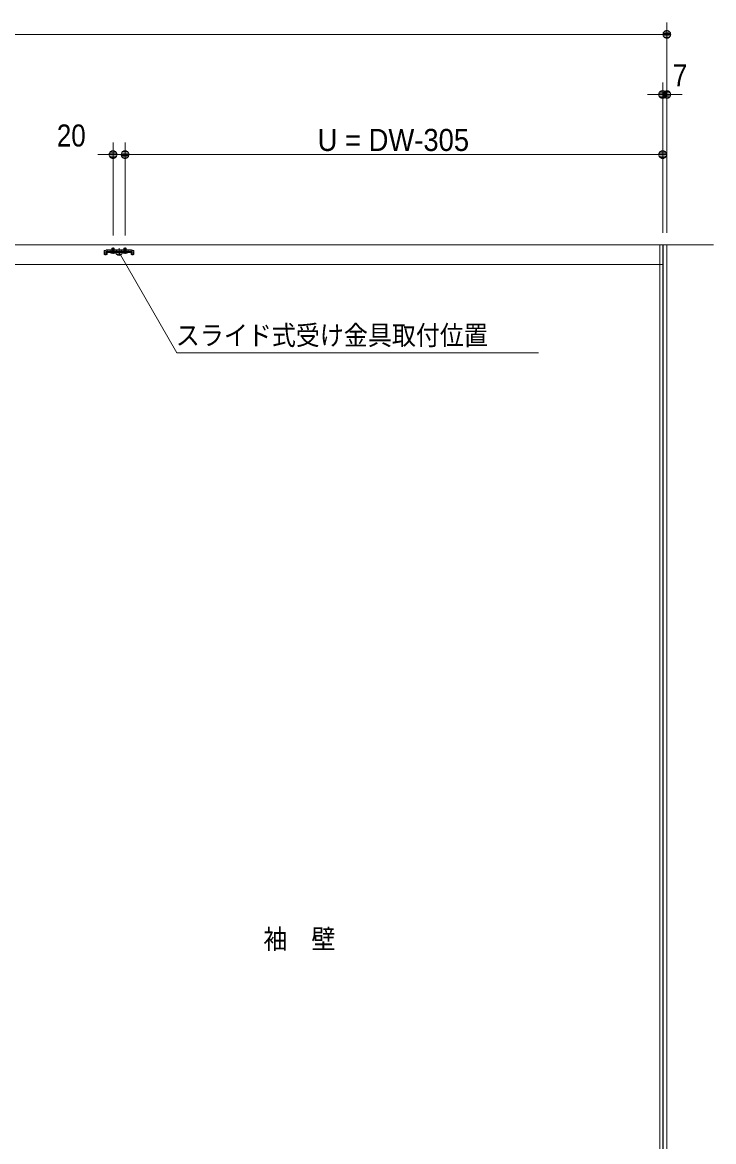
# Model space of a CAD drawing. Units: millimetres, scale not verified. Extents: x -6062 to 6062, y -3045 to 3045.
# Drawn here: x -3169 to -2019, y -992 to 870 of the extents above; entities that cross this region are included whole.
import ezdxf
from ezdxf.enums import TextEntityAlignment as Align

# ---------------------------------------------------------------- set-up
doc = ezdxf.new("R2010")
doc.units = ezdxf.units.MM
doc.header["$LTSCALE"] = 20
for name, color, linetype, lineweight in [('0-0_2寸法-1', 7, 'Continuous', 9), ('0-1_0', 7, 'Continuous', 9), ('0-2_2寸法-2', 7, 'Continuous', 9), ('0-3_2寸法-3', 7, 'Continuous', 9), ('0-5_3一般', 7, 'Continuous', 9)]:
    doc.layers.add(name, color=color, linetype=linetype, lineweight=lineweight)
doc.styles.add('ＭＳ ゴシック', font='')
doc.styles.add('ＭＳ Ｐゴシック', font='')
doc.styles.get('ＭＳ ゴシック').set_extended_font_data('MS Gothic')
doc.styles.get('ＭＳ Ｐゴシック').set_extended_font_data('MS PGothic')

# ---------------------------------------------------------------- blocks, each defined once
blk = doc.blocks.new('_Dot')
at = {"layer": '0-1_0'}
for p, q in [((-10, 0), (-20, 0)), ((9.78, 2), (-9.78, 2)), ((7.99, 6), (-7.99, 6)), ((9.16, -3.98), (-9.16, -3.98)), ((6, -7.98), (-6, -7.98))]:
    blk.add_line(p, q, dxfattribs=at)
for points in [[(10, 0), (9.92, 1.25), (9.69, 2.49), (9.3, 3.68), (8.76, 4.82), (8.09, 5.88), (7.29, 6.85), (6.37, 7.71), (5.36, 8.44), (4.26, 9.05), (3.09, 9.51), (1.87, 9.82), (0.63, 9.98), (-0.63, 9.98), (-1.87, 9.82), (-3.09, 9.51), (-4.26, 9.05), (-5.36, 8.44), (-6.37, 7.71), (-7.29, 6.85), (-8.09, 5.88), (-8.76, 4.82), (-9.3, 3.68), (-9.69, 2.49), (-9.92, 1.25), (-10, 0), (0, 0)], [(-10, 0), (-9.92, -1.25), (-9.69, -2.49), (-9.3, -3.68), (-8.76, -4.82), (-8.09, -5.88), (-7.29, -6.85), (-6.37, -7.71), (-5.36, -8.44), (-4.26, -9.05), (-3.09, -9.51), (-1.87, -9.82), (-0.63, -9.98), (0.63, -9.98), (1.87, -9.82), (3.09, -9.51), (4.26, -9.05), (5.36, -8.44), (6.37, -7.71), (7.29, -6.85), (8.09, -5.88), (8.76, -4.82), (9.3, -3.68), (9.69, -2.49), (9.92, -1.25), (10, 0), (0, 0)]]:
    blk.add_lwpolyline(points, close=True, dxfattribs=at)
blk = doc.blocks.new('グループ-25')
at = {"layer": '0-5_3一般'}
for p, q in [((-4623.5, 10000), (-55863.5, 10000)), ((-6320, 10000), (-6320, -37000))]:
    blk.add_line(p, q, dxfattribs=at)
blk = doc.blocks.new('グループ-26')
at = {"layer": '0-5_3一般'}
for p, q in [((-24918, 9808.1), (-24867.1, 9808.1)), ((-24918, 9808.1), (-24918, 9764.1)), ((-24918, 9764.1), (-24918, 9762.1)), ((-24894, 9762.1), (-24918, 9762.1)), ((-24918, 9762.1), (-24918, 9742.1)), ((-24867.1, 9762.1), (-24918, 9762.1)), ((-24918, 9742.1), (-24918, 9692.1)), ((-24894, 9742.1), (-24894, 9762.1)), ((-24852.5, 9822.6), (-24867.1, 9808.1)), ((-24848, 9762.1), (-24867.1, 9762.1)), ((-24839.1, 9836.1), (-24852.5, 9822.6)), ((-24848, 9762.1), (-24834.5, 9775.6)), ((-24844, 9742.1), (-24844, 9692.1)), ((-24820, 9836.1), (-24839.1, 9836.1)), ((-24834.5, 9775.6), (-24820, 9790.1)), ((-24820, 9836.1), (-24720, 9836.1)), ((-24800, 9836.1), (-24820, 9826.1)), ((-24820, 9790.1), (-24820, 9836.1)), ((-24800, 9790.1), (-24820, 9790.1)), ((-24820, 9780.1), (-24820, 9790.1)), ((-24800, 9790.1), (-24820, 9780.1)), ((-24020, 9766.1), (-24820, 9766.1)), ((-24820, 9766.1), (-24820, 9742.1)), ((-24820, 9742.1), (-24820, 9692.1)), ((-24720, 9790.1), (-24800, 9790.1)), ((-24120, 9836.1), (-24720, 9836.1)), ((-24720, 9836.1), (-24720, 9825.2)), ((-24720, 9815.2), (-24720, 9825.2)), ((-24720, 9815.2), (-24720, 9790.1)), ((-24720, 9790.1), (-24720, 9784.1)), ((-24130, 9815.2), (-24710, 9815.2)), ((-24710, 9774.1), (-24130, 9774.1)), ((-24660, 9882.1), (-24660, 9836.1)), ((-24580, 9882.1), (-24660, 9882.1)), ((-24660, 9836.1), (-24660, 9756.2)), ((-24660, 9756.2), (-24656.2, 9742.1)), ((-24656.2, 9742.1), (-24652.4, 9756.2)), ((-24652.4, 9882.1), (-24652.4, 9836.1)), ((-24652.4, 9836.1), (-24652.4, 9756.2)), ((-24620, 9699.1), (-24620, 9905.1)), ((-24620, 9867.1), (-24620, 9749.1)), ((-24620, 9713.6), (-24620, 9797.6)), ((-24587.6, 9836.1), (-24587.6, 9882.1)), ((-24587.6, 9756.2), (-24587.6, 9836.1)), ((-24583.8, 9742.1), (-24587.6, 9756.2)), ((-24580, 9756.2), (-24587.6, 9756.2)), ((-24583.8, 9742.1), (-24580, 9756.2)), ((-24580, 9836.1), (-24580, 9882.1)), ((-24580, 9756.2), (-24580, 9836.1)), ((-24420, 9884.2), (-24420, 9730.2)), ((-24420, 9651.9), (-24420, 9853.3)), ((-24295, 9742.1), (-24145, 9742.1)), ((-24295, 9732.1), (-24295, 9742.1)), ((-24285, 9722.1), (-24295, 9732.1)), ((-24145, 9732.1), (-24295, 9732.1)), ((-24155, 9722.1), (-24285, 9722.1)), ((-24242.8, 9758.9), (-24261, 9722.1)), ((-24260, 9836.1), (-24260, 9756.2)), ((-24260, 9756.2), (-24256.2, 9742.1)), ((-24252.4, 9756.2), (-24260, 9756.2)), ((-24256.2, 9742.1), (-24252.4, 9756.2)), ((-24252.4, 9882.1), (-24252.4, 9836.1)), ((-24252.4, 9836.1), (-24252.4, 9756.2)), ((-24187.6, 9756.2), (-24252.4, 9756.2)), ((-24220, 9771), (-24242.8, 9758.9)), ((-24220, 9699.1), (-24220, 9905.1)), ((-24220, 9867.1), (-24220, 9749.1)), ((-24220, 9713.6), (-24220, 9797.6)), ((-24197.2, 9758.9), (-24220, 9771)), ((-24179, 9722.1), (-24197.2, 9758.9)), ((-24187.6, 9836.1), (-24187.6, 9882.1)), ((-24187.6, 9756.2), (-24187.6, 9836.1)), ((-24180, 9756.2), (-24187.6, 9756.2)), ((-24183.8, 9742.1), (-24187.6, 9756.2)), ((-24183.8, 9742.1), (-24180, 9756.2)), ((-24180, 9836.1), (-24180, 9882.1)), ((-24180, 9756.2), (-24180, 9836.1)), ((-24145, 9732.1), (-24155, 9722.1)), ((-24145, 9742.1), (-24145, 9732.1)), ((-24120, 9825.2), (-24120, 9836.1)), ((-24120, 9836.1), (-24020, 9836.1)), ((-24040, 9790.1), (-24120, 9790.1)), ((-24120, 9784.1), (-24120, 9790.1)), ((-24020, 9826.1), (-24040, 9836.1)), ((-24020, 9780.1), (-24040, 9790.1)), ((-24020, 9790.1), (-24040, 9790.1)), ((-24000.9, 9836.1), (-24020, 9836.1)), ((-24020, 9836.1), (-24020, 9790.1)), ((-24020, 9790.1), (-24005.5, 9775.6)), ((-24020, 9790.1), (-24020, 9780.1)), ((-24020, 9766.1), (-24020, 9742.1)), ((-23992, 9762.1), (-24005.5, 9775.6)), ((-24000.9, 9836.1), (-23987.5, 9822.6)), ((-23996, 9692.1), (-23996, 9742.1)), ((-23996, 9692.1), (-23946, 9692.1)), ((-23992, 9762.1), (-23972.9, 9762.1)), ((-23972.9, 9808.1), (-23987.5, 9822.6)), ((-23972.9, 9808.1), (-23922, 9808.1)), ((-23922, 9762.1), (-23946, 9762.1)), ((-23946, 9762.1), (-23946, 9742.1)), ((-23946, 9692.1), (-23946, 9742.1)), ((-23922, 9764.1), (-23922, 9808.1)), ((-23922, 9742.1), (-23922, 9762.1)), ((-23922, 9692.1), (-23922, 9742.1)), ((-53990, 9340), (-6320, 9340)), ((-24894, 9668.1), (-24844, 9668.1)), ((-23996, 9668.1), (-23946, 9668.1))]:
    blk.add_line(p, q, dxfattribs=at)
for points in [[(-6330, 10000), (-53990, 10000), (-53990, 9340)], [(-24894, 9742.1), (-24894, 9692.1), (-24844, 9692.1)], [(-24020, 9692.1), (-24020, 9742.1), (-24820, 9742.1)], [(-24545, 9732.1), (-24555, 9722.1), (-24685, 9722.1), (-24695, 9732.1)], [(-24579, 9722.1), (-24597.2, 9758.9), (-24620, 9771), (-24642.8, 9758.9), (-24661, 9722.1)], [(-24587.6, 9756.2), (-24652.4, 9756.2), (-24660, 9756.2)], [(-24180, 9882.1), (-24260, 9882.1), (-24260, 9836.1)], [(-24120, 9790.1), (-24120, 9815.2), (-24120, 9825.2)], [(-23922, 9764.1), (-23922, 9762.1), (-23972.9, 9762.1)]]:
    blk.add_lwpolyline(points, dxfattribs=at)
blk.add_lwpolyline([(-24695, 9732.1), (-24695, 9742.1), (-24545, 9742.1), (-24545, 9732.1)], close=True, dxfattribs=at)
for centre, radius, start, end in [((-24894, 9692.1), 24, 180, 270), ((-24867.1, 9808.1), 46, 270, 315), ((-24820, 9790.1), 46, 90, 135), ((-24820, 9742.1), 24, 90, 180), ((-24844, 9692.1), 24, 270, 0), ((-24710, 9825.2), 10, 180, 270), ((-24710, 9784.1), 10, 180, 270), ((-24130, 9825.2), 10, 270, 0), ((-24130, 9784.1), 10, 270, 0), ((-24020, 9790.1), 46, 45, 90), ((-24020, 9742.1), 24, 0, 90), ((-23996, 9692.1), 24, 180, 270), ((-23972.9, 9808.1), 46, 225, 270), ((-23946, 9692.1), 24, 270, 0)]:
    blk.add_arc(centre, radius, start, end, dxfattribs=at)
blk = doc.blocks.new('グループ-27')
at = {"layer": '0-5_3一般'}
for name in ['グループ-25', 'グループ-26']:
    blk.add_blockref(name, (0, 0), dxfattribs=at)
blk = doc.blocks.new('グループ-33')
at = {"layer": '0-5_3一般'}
blk.add_line((-6300, -37000), (-6300, 10000), dxfattribs=at)
blk.add_lwpolyline([(-6180, 10000), (-6420, 10000), (-6420, -37000), (-6180, -37000)], close=True, dxfattribs=at)

msp = doc.modelspace()

# ---------------------------------------------------------------- linework, layer by layer
at = {"layer": '0-0_2寸法-1'}
for p, q in [((-2096.5, 770), (-2096.5, 870)), ((-2109.21, 850), (-4481.79, 850)), ((-2998.5, 515.25), (-2998.5, 670)), ((-2103.5, 520), (-2103.5, 670)), ((-2985.79, 650), (-2116.21, 650))]:
    msp.add_line(p, q, dxfattribs=at)
at = {"layer": '0-2_2寸法-2'}
for p, q in [((-2103.5, 670), (-2103.5, 770)), ((-2096.5, 520), (-2096.5, 770)), ((-2116.21, 750), (-2128.92, 750)), ((-2096.5, 750), (-2103.5, 750)), ((-2083.79, 750), (-2071.08, 750)), ((-3018.5, 515.25), (-3018.5, 670)), ((-2998.5, 515.25), (-2998.5, 670)), ((-3031.21, 650), (-3043.92, 650)), ((-2998.5, 650), (-3018.5, 650)), ((-2985.79, 650), (-2973.08, 650))]:
    msp.add_line(p, q, dxfattribs=at)
at = {"layer": '0-3_2寸法-3'}
for p, q in [((-3003.61, 488.1), (-3013.39, 488.1)), ((-3008.33, 492.1), (-3008.67, 492.1)), ((-3008.33, 492.1), (-3008.67, 492.1)), ((-3004.5, 484.1), (-3012.5, 484.1))]:
    msp.add_line(p, q, dxfattribs=at)
msp.add_lwpolyline([(-2310.09, 320), (-2912.02, 320), (-3008.5, 487.1)], dxfattribs=at)
msp.add_circle((-3008.5, 487.1), 5.01, dxfattribs=at)
msp.add_circle((-3008.5, 487.1), 5.01, dxfattribs=at)

# ---------------------------------------------------------------- block references
at = {"layer": '0-0_2寸法-1', "xscale": 0.6356201, "yscale": 0.6356201}
for p in [(-2096.5, 850), (-2103.5, 650)]:
    msp.add_blockref('_Dot', p, dxfattribs=at)
at = {"layer": '0-0_2寸法-1', "xscale": 0.6356201, "yscale": 0.6356201, "rotation": 180}
msp.add_blockref('_Dot', (-2998.5, 650), dxfattribs=at)
at = {"layer": '0-2_2寸法-2', "xscale": 0.6356201, "yscale": 0.6356201}
for p in [(-2103.5, 750), (-3018.5, 650)]:
    msp.add_blockref('_Dot', p, dxfattribs=at)
at = {"layer": '0-2_2寸法-2', "xscale": 0.6356201, "yscale": 0.6356201, "rotation": 180}
for p in [(-2096.5, 750), (-2998.5, 650)]:
    msp.add_blockref('_Dot', p, dxfattribs=at)
at = {"layer": '0-5_3一般', "xscale": 0.05, "yscale": 0.05}
for name in ['グループ-27', 'グループ-33']:
    msp.add_blockref(name, (-1787.5, 0), dxfattribs=at)

# ---------------------------------------------------------------- texts
at = {"layer": '0-0_2寸法-1', "style": 'ＭＳ Ｐゴシック', "width": 0.95}
msp.add_text('U = DW-305', height=36.69, dxfattribs=at).set_placement((-2677.88, 645.04), align=Align.BOTTOM_LEFT)
at = {"layer": '0-2_2寸法-2', "style": 'ＭＳ Ｐゴシック', "width": 0.9}
for s, p in [('7', (-2086.62, 752.48)), ('20', (-3111.98, 652.48))]:
    msp.add_text(s, height=36.66, dxfattribs=at).set_placement(p, align=Align.BOTTOM_LEFT)
at = {"layer": '0-3_2寸法-3', "style": 'ＭＳ ゴシック', "width": 0.9}
for s, p in [('スライド式受け金具取付位置', (-2913.95, 323.34)), ('袖\u3000壁', (-2768.14, -681.22))]:
    msp.add_text(s, height=32.55, dxfattribs=at).set_placement(p, align=Align.BOTTOM_LEFT)

doc.saveas('drawing.dxf')
